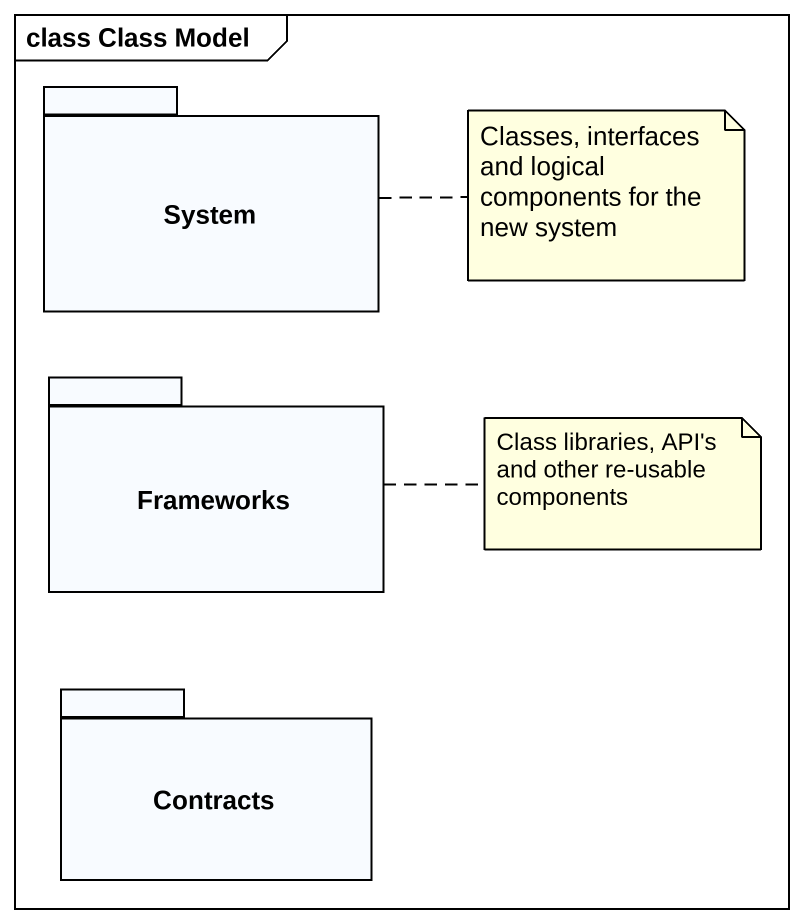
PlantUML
@startuml
mainframe class Class Model
package System {
}
package Frameworks {
}
package Contracts {
}
note right of System : Classes, interfaces and logical components for the new system
note right of Frameworks : Class libraries, API's and other re-usable components
@enduml
